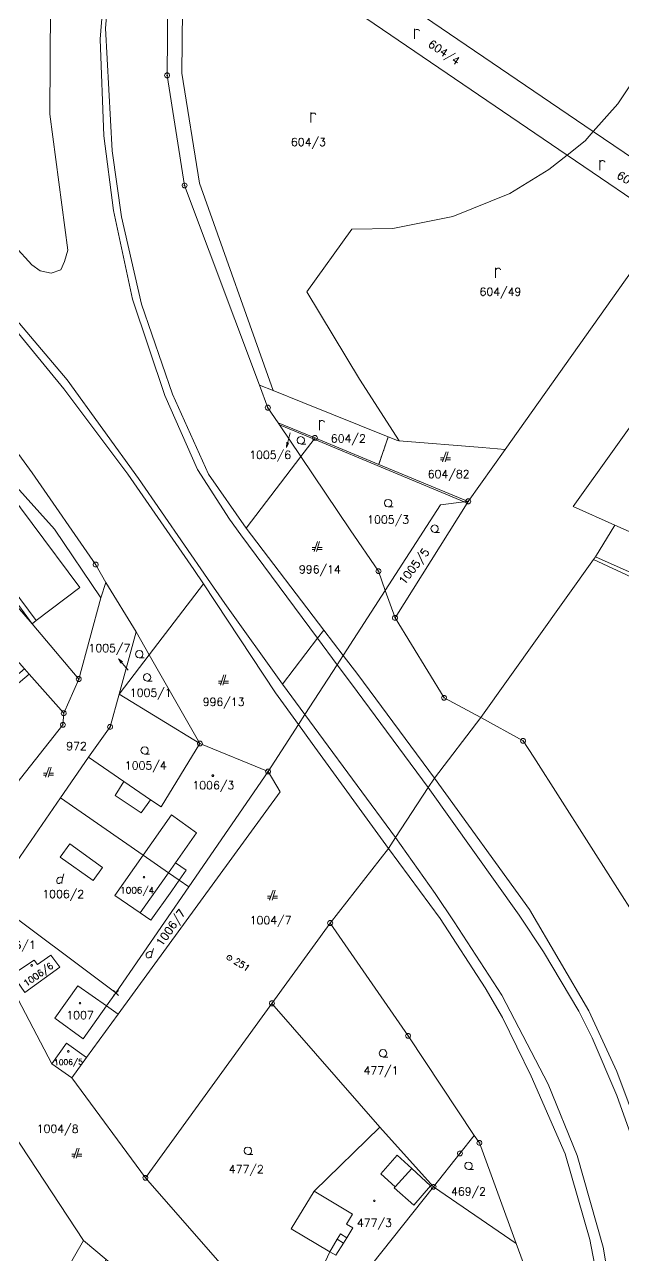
# Model space of a CAD drawing. Extents: x -443817 to 3, y -1171930 to -442383.
# Drawn here: x -443379.6 to -443259.9, y -1170588.4 to -1170342.5 of the extents above; entities that cross this region are included whole.
import ezdxf
from ezdxf.enums import TextEntityAlignment as Align

# ---------------------------------------------------------------- set-up
doc = ezdxf.new("R2010")
doc.units = 0
doc.header["$LTSCALE"] = 0.5
doc.header["$PDMODE"] = 3
doc.header["$PDSIZE"] = 0.5
doc.linetypes.add('DASHDOT', pattern=[25.4, 12.7, -6.35, 0, -6.35])
doc.linetypes.add('DOT', pattern=[0.25, 0, -0.25])
for name, color, linetype, lineweight in [('KLADPAR', 7, 'Continuous', 0), ('ZAPPAR', 7, 'Continuous', 0), ('ZNACKY', 7, 'Continuous', 0), ('ZUOB', 7, 'Continuous', 0)]:
    doc.layers.add(name, color=color, linetype=linetype, lineweight=lineweight)
doc.styles.add('ROMANS', font='romans.shx', dxfattribs={"height": 0.2})

# ---------------------------------------------------------------- blocks, each defined once
blk = doc.blocks.new('$5')
at = {"color": 0}
blk.add_line((-0.12, 0), (0.12, 0), dxfattribs=at)
at = {"color": 0, "flags": 128}
blk.add_lwpolyline([(0.15, 0.48), (0.4, 0.3), (0.5, 0.01), (0.4, -0.28), (0.15, -0.46), (-0.16, -0.46), (-0.41, -0.28), (-0.51, 0.01), (-0.41, 0.3), (-0.16, 0.48), (0.15, 0.48)], dxfattribs=at)
blk = doc.blocks.new('$30')
at = {"color": 0, "flags": 128}
blk.add_lwpolyline([(0, 0), (-0.38, 0.1), (-0.65, 0.37), (-0.75, 0.74), (-0.65, 1.11), (-0.38, 1.38), (-0.01, 1.48), (0.36, 1.38), (0.63, 1.11), (0.73, 0.73), (0.63, 0.35), (0.36, 0.08), (-0.02, -0.02), (0.98, -0.02)], dxfattribs=at)
blk = doc.blocks.new('$45')
at = {"color": 0, "flags": 128}
blk.add_lwpolyline([(0.09, 0.15), (0.18, 0), (0.09, -0.15), (-0.09, -0.15), (-0.18, 0), (-0.09, 0.15), (0.09, 0.15)], dxfattribs=at)
blk = doc.blocks.new('$432')
at = {"color": 0}
for p, q in [((-0.32, 0.8), (-1, 0.8)), ((-1, 0.4), (-0.46, 0.4)), ((0.1, 2), (-0.6, 0)), ((-0.1, 0), (0.5, 2)), ((0.02, 0.4), (1, 0.4)), ((1, 0.8), (0.14, 0.8))]:
    blk.add_line(p, q, dxfattribs=at)
blk = doc.blocks.new('$431')
at = {"color": 0}
blk.add_line((0.63, 0.99), (0.9, 1.89), dxfattribs=at)
at = {"color": 0, "flags": 128}
blk.add_lwpolyline([(0.45, 0), (0.45, 0.27), (0.63, 0.99), (0.54, 1.17), (0.36, 1.26), (0.09, 1.26), (-0.18, 1.17), (-0.36, 0.99), (-0.54, 0.72), (-0.54, 0.36), (-0.45, 0.09), (-0.27, 0), (0, 0), (0.18, 0.09), (0.45, 0.27)], dxfattribs=at)
blk = doc.blocks.new('$489')
at = {"color": 0}
blk.add_line((-0.2, 2), (0, 3), dxfattribs=at)
at = {"color": 0, "flags": 128}
blk.add_lwpolyline([(0, 0), (0, 3), (0.2, 2)], dxfattribs=at)
blk = doc.blocks.new('$93')
at = {"color": 0}
blk.add_line((-0.05, 0), (0.05, 0), dxfattribs=at)
at = {"color": 0, "flags": 128}
blk.add_lwpolyline([(0.15, 0.48), (0.4, 0.3), (0.5, 0.01), (0.4, -0.28), (0.15, -0.46), (-0.16, -0.46), (-0.41, -0.28), (-0.51, 0.01), (-0.41, 0.3), (-0.16, 0.48), (0.15, 0.48)], dxfattribs=at)
blk = doc.blocks.new('$479')
at = {"color": 0, "flags": 128}
for points in [[(0, 0), (0, 1.27), (0, 2)], [(0, 1.6), (0.1, 1.73), (0.23, 1.84), (0.37, 1.89), (0.6, 1.9), (0.77, 1.87), (0.87, 1.8), (0.96, 1.7), (1, 1.6)]]:
    blk.add_lwpolyline(points, dxfattribs=at)

msp = doc.modelspace()

# ---------------------------------------------------------------- linework, layer by layer
at = {"layer": 'KLADPAR', "color": 7, "linetype": 'DASHDOT'}
msp.add_line((-443306.92, -1170424.87), (-443308.81, -1170430.35), dxfattribs=at)
at = {"layer": 'KLADPAR', "color": 7, "linetype": 'DOT'}
msp.add_line((-443308.81, -1170430.35), (-443306.92, -1170424.87), dxfattribs=at)
at = {"layer": 'KLADPAR', "color": 7, "linetype": 'Continuous', "flags": 128}
for points in [[(-443102.21, -1170204.18), (-443269.95, -1170438.75), (-443261.6, -1170442.48), (-443265.46, -1170448.83), (-443265.88, -1170449.38), (-443288.41, -1170480.93), (-443295.74, -1170477.02), (-443305.56, -1170461.05), (-443291.13, -1170438.1), (-443290.92, -1170437.75), (-443283.54, -1170427.35), (-443251.35, -1170382.02)], [(-443241.52, -1170451.39), (-443261.6, -1170442.48), (-443269.95, -1170438.75), (-443102.21, -1170204.18)], [(-443348, -1170333.13), (-443348.15, -1170352.15), (-443344.67, -1170374.13), (-443329.89, -1170415.62), (-443332.68, -1170414.5), (-443347.63, -1170374.6), (-443351.11, -1170352.61), (-443350.98, -1170336.92)], [(-443350.98, -1170336.92), (-443351.11, -1170352.61), (-443347.63, -1170374.6), (-443332.68, -1170414.5), (-443330.98, -1170419.03), (-443328.91, -1170422.04), (-443328.65, -1170422.43), (-443324.37, -1170428.75), (-443335.32, -1170443.07), (-443319.82, -1170463.46), (-443315.93, -1170468.55), (-443317.11, -1170470.39), (-443323.57, -1170480.37), (-443324.85, -1170482.35), (-443329.45, -1170476.01), (-443343.87, -1170454.25), (-443354.7, -1170468.41), (-443357.33, -1170463.8), (-443363.34, -1170453.95), (-443365.4, -1170450.4), (-443378.13, -1170432.06), (-443385.1, -1170422.5)], [(-443308.81, -1170430.35), (-443321.56, -1170425.08), (-443328.91, -1170422.04), (-443330.98, -1170419.03), (-443332.68, -1170414.5), (-443329.89, -1170415.62), (-443323.96, -1170418.01), (-443306.92, -1170424.87)], [(-443306.92, -1170424.87), (-443305.08, -1170425.61), (-443304.72, -1170425.64), (-443288.12, -1170426.98), (-443283.54, -1170427.35), (-443290.92, -1170437.75), (-443308.81, -1170430.35)], [(-443272.55, -1170610.01), (-443281.33, -1170586.07), (-443288.67, -1170565.98), (-443289.74, -1170564.5), (-443302.95, -1170544.58), (-443318.52, -1170522.03), (-443306.88, -1170507.13), (-443305.45, -1170504.94), (-443298.93, -1170494.92), (-443297.64, -1170493.1), (-443288.41, -1170480.93), (-443279.95, -1170485.63), (-443277.79, -1170488.86), (-443256.77, -1170521.95)], [(-443404.28, -1170601.75), (-443381.88, -1170564.06), (-443367.82, -1170585.48), (-443399.56, -1170640.54)]]:
    msp.add_lwpolyline(points, dxfattribs=at)
for points in [[(-443330.51, -1170280.94), (-443250.77, -1170336.64), (-443251.94, -1170341.35), (-443256.33, -1170351.31), (-443261.02, -1170358.28), (-443265.91, -1170363.82), (-443343.56, -1170311.01), (-443341.99, -1170303.17), (-443339.23, -1170295.45), (-443330.51, -1170280.94)], [(-443343.56, -1170311.01), (-443265.91, -1170363.82), (-443267.57, -1170365.69), (-443271.15, -1170368.54), (-443345.01, -1170318.23), (-443343.56, -1170311.01)], [(-443153.63, -1170317.08), (-443125.74, -1170336.16), (-443090.4, -1170360.4), (-443075.33, -1170370.73), (-443088.27, -1170389.61), (-443128.87, -1170449.61), (-443158.37, -1170498.64), (-443173.21, -1170491.67), (-443216.73, -1170471.5), (-443245.55, -1170457.7), (-443265.46, -1170448.83), (-443261.6, -1170442.48), (-443241.52, -1170451.39), (-443219.68, -1170417.19), (-443197.83, -1170382.98), (-443182.93, -1170360.84), (-443168.01, -1170338.67), (-443153.63, -1170317.08)], [(-443345.01, -1170318.23), (-443271.15, -1170368.54), (-443274.79, -1170371.43), (-443282.57, -1170376.22), (-443294, -1170380.79), (-443305.99, -1170383.19), (-443314.17, -1170383.36), (-443323.21, -1170395.86), (-443312.63, -1170413.32), (-443304.72, -1170425.64), (-443305.08, -1170425.61), (-443306.92, -1170424.87), (-443323.96, -1170418.01), (-443329.89, -1170415.62), (-443344.67, -1170374.13), (-443348.15, -1170352.15), (-443348, -1170333.13), (-443345.01, -1170318.23)], [(-443229.63, -1170351.41), (-443232.8, -1170355.88), (-443247.38, -1170376.42), (-443265.91, -1170363.82), (-443261.02, -1170358.28), (-443256.33, -1170351.31), (-443251.94, -1170341.35), (-443250.77, -1170336.64), (-443229.63, -1170351.41)], [(-443247.38, -1170376.42), (-443251.35, -1170382.02), (-443271.15, -1170368.54), (-443267.57, -1170365.69), (-443265.91, -1170363.82), (-443247.38, -1170376.42)], [(-443251.35, -1170382.02), (-443283.54, -1170427.35), (-443288.12, -1170426.98), (-443304.72, -1170425.64), (-443312.63, -1170413.32), (-443323.21, -1170395.86), (-443314.17, -1170383.36), (-443305.99, -1170383.19), (-443294, -1170380.79), (-443282.57, -1170376.22), (-443274.79, -1170371.43), (-443271.15, -1170368.54), (-443251.35, -1170382.02)], [(-443403.66, -1170432.63), (-443395.7, -1170425.88), (-443392.81, -1170423.51), (-443387.38, -1170419.11), (-443386.56, -1170420.24), (-443385.94, -1170421.38), (-443388.08, -1170422.85), (-443387.78, -1170427.64), (-443373.62, -1170443.27), (-443364.34, -1170457.01), (-443368.78, -1170473.26), (-443378.12, -1170462.2), (-443403.66, -1170432.63)], [(-443364.34, -1170457.01), (-443373.62, -1170443.27), (-443387.78, -1170427.64), (-443388.08, -1170422.85), (-443385.94, -1170421.38), (-443385.1, -1170422.5), (-443378.13, -1170432.06), (-443365.4, -1170450.4), (-443363.34, -1170453.95), (-443364.34, -1170457.01)], [(-443321.56, -1170425.08), (-443321.75, -1170425.33), (-443324.37, -1170428.75), (-443328.65, -1170422.43), (-443328.91, -1170422.04), (-443321.56, -1170425.08)], [(-443307.5, -1170455.53), (-443308.85, -1170451.7), (-443314.53, -1170443.41), (-443324.37, -1170428.75), (-443321.75, -1170425.33), (-443321.56, -1170425.08), (-443308.81, -1170430.35), (-443290.92, -1170437.75), (-443291.73, -1170437.85), (-443296.44, -1170438.43), (-443307.5, -1170455.53)], [(-443315.93, -1170468.55), (-443319.82, -1170463.46), (-443335.32, -1170443.07), (-443324.37, -1170428.75), (-443314.53, -1170443.41), (-443308.85, -1170451.7), (-443307.5, -1170455.53), (-443315.93, -1170468.55)], [(-443378.12, -1170462.2), (-443368.78, -1170473.26), (-443371.79, -1170480.11), (-443378.69, -1170472.3), (-443379.62, -1170471.25), (-443383.52, -1170466.83), (-443397.33, -1170450.78), (-443409.17, -1170436.92), (-443403.66, -1170432.63), (-443378.12, -1170462.2)], [(-443296.44, -1170438.43), (-443291.73, -1170437.85), (-443290.92, -1170437.75), (-443291.13, -1170438.1), (-443305.56, -1170461.05), (-443307.5, -1170455.53), (-443296.44, -1170438.43)], [(-443216.73, -1170471.5), (-443217.14, -1170472.02), (-443228.76, -1170486.66), (-443240.15, -1170501.01), (-443250.13, -1170513.58), (-443256.77, -1170521.95), (-443277.79, -1170488.86), (-443279.95, -1170485.63), (-443288.41, -1170480.93), (-443265.88, -1170449.38), (-443265.46, -1170448.83), (-443245.55, -1170457.7), (-443216.73, -1170471.5)], [(-443368.78, -1170473.26), (-443364.34, -1170457.01), (-443363.34, -1170453.95), (-443357.33, -1170463.8), (-443360.7, -1170476.25), (-443362.52, -1170482.83), (-443366.84, -1170488.9), (-443372.45, -1170497.02), (-443386.42, -1170517.26), (-443389.27, -1170521.39), (-443395.16, -1170508.07), (-443391.46, -1170506.98), (-443371.95, -1170482.43), (-443371.79, -1170480.11), (-443368.78, -1170473.26)], [(-443329.45, -1170476.01), (-443324.85, -1170482.35), (-443330.94, -1170491.76), (-443344.56, -1170486.17), (-443354.7, -1170468.41), (-443343.87, -1170454.25), (-443329.45, -1170476.01)], [(-443328.5, -1170495.8), (-443330.94, -1170491.76), (-443324.85, -1170482.35), (-443323.57, -1170480.37), (-443317.11, -1170470.39), (-443315.93, -1170468.55), (-443307.5, -1170455.53), (-443305.56, -1170461.05), (-443295.74, -1170477.02), (-443288.41, -1170480.93), (-443297.64, -1170493.1), (-443298.93, -1170494.92), (-443305.45, -1170504.94), (-443306.88, -1170507.13), (-443318.52, -1170522.03), (-443330.16, -1170538.08), (-443355.46, -1170572.95), (-443370.2, -1170552.98), (-443367.23, -1170548.9), (-443360.89, -1170540.21), (-443328.5, -1170495.8)], [(-443410.62, -1170486.43), (-443410.1, -1170486.05), (-443407.32, -1170484.04), (-443398.37, -1170477.57), (-443391.7, -1170472.75), (-443387.83, -1170478.09), (-443379.62, -1170471.25), (-443378.69, -1170472.3), (-443387.01, -1170479.28), (-443383.57, -1170484.15), (-443402.7, -1170497.51), (-443403.72, -1170496.08), (-443410.62, -1170486.43)], [(-443387.01, -1170479.28), (-443378.69, -1170472.3), (-443371.79, -1170480.11), (-443371.95, -1170482.43), (-443391.46, -1170506.98), (-443395.16, -1170508.07), (-443402.7, -1170497.51), (-443383.57, -1170484.15), (-443387.01, -1170479.28)], [(-443366.84, -1170488.9), (-443362.52, -1170482.83), (-443360.7, -1170476.25), (-443344.56, -1170486.17), (-443352.31, -1170498.82), (-443354.42, -1170497.38), (-443359.76, -1170493.73), (-443366.84, -1170488.9)], [(-443346.81, -1170514.78), (-443348.71, -1170513.46), (-443350.87, -1170511.97), (-443355.92, -1170508.47), (-443372.45, -1170497.02), (-443366.84, -1170488.9), (-443359.76, -1170493.73), (-443354.42, -1170497.38), (-443352.31, -1170498.82), (-443344.56, -1170486.17), (-443330.94, -1170491.76), (-443346.81, -1170514.78)], [(-443330.94, -1170491.76), (-443328.5, -1170495.8), (-443360.89, -1170540.21), (-443363.25, -1170538.56), (-443361.37, -1170535.99), (-443346.81, -1170514.78), (-443330.94, -1170491.76)], [(-443346.81, -1170514.78), (-443361.37, -1170535.99), (-443386.42, -1170517.26), (-443372.45, -1170497.02), (-443355.92, -1170508.47), (-443361.59, -1170516.53), (-443356.51, -1170520.01), (-443354.37, -1170521.47), (-443350.2, -1170515.57), (-443348.71, -1170513.46), (-443346.81, -1170514.78)], [(-443350.87, -1170511.97), (-443348.71, -1170513.46), (-443350.2, -1170515.57), (-443354.37, -1170521.47), (-443356.51, -1170520.01), (-443361.59, -1170516.53), (-443355.92, -1170508.47), (-443350.87, -1170511.97)], [(-443361.37, -1170535.99), (-443363.25, -1170538.56), (-443368.96, -1170534.56), (-443373.6, -1170541.06), (-443367.88, -1170545.16), (-443363.25, -1170538.56), (-443360.89, -1170540.21), (-443367.23, -1170548.9), (-443371.22, -1170546.05), (-443374.16, -1170550.17), (-443389.27, -1170521.39), (-443386.42, -1170517.26), (-443361.37, -1170535.99)], [(-443355.46, -1170572.95), (-443338.26, -1170592.58), (-443340.54, -1170595.06), (-443344.83, -1170599.74), (-443347.31, -1170602.57), (-443353.42, -1170597.5), (-443357.78, -1170593.9), (-443363.28, -1170589.29), (-443367.82, -1170585.48), (-443381.88, -1170564.06), (-443385.27, -1170557.49), (-443388.34, -1170551.86), (-443389.85, -1170549.09), (-443399.88, -1170530.7), (-443397.33, -1170528.47), (-443390.82, -1170522.76), (-443389.27, -1170521.39), (-443374.16, -1170550.17), (-443370.2, -1170552.98), (-443355.46, -1170572.95)], [(-443289.74, -1170564.5), (-443292.58, -1170568.08), (-443297.86, -1170574.73), (-443308.58, -1170562.8), (-443330.16, -1170538.08), (-443318.52, -1170522.03), (-443302.95, -1170544.58), (-443289.74, -1170564.5)], [(-443374.36, -1170528.42), (-443377.04, -1170530.3), (-443377.72, -1170529.44), (-443382, -1170532.32), (-443379.57, -1170535.88), (-443372.58, -1170530.86), (-443374.36, -1170528.42)], [(-443377.04, -1170530.3), (-443374.36, -1170528.42), (-443372.58, -1170530.86), (-443379.57, -1170535.88), (-443382, -1170532.32), (-443377.72, -1170529.44), (-443377.04, -1170530.3)], [(-443330.16, -1170538.08), (-443308.58, -1170562.8), (-443321.75, -1170575.62), (-443326.34, -1170583.14), (-443318.61, -1170587.77), (-443326.91, -1170605.59), (-443338.26, -1170592.58), (-443355.46, -1170572.95), (-443330.16, -1170538.08)], [(-443297.86, -1170574.73), (-443314.36, -1170595.51), (-443323.86, -1170609.07), (-443326.91, -1170605.59), (-443318.61, -1170587.77), (-443326.34, -1170583.14), (-443321.75, -1170575.62), (-443308.58, -1170562.8), (-443297.86, -1170574.73)], [(-443281.33, -1170586.07), (-443297.86, -1170574.73), (-443292.58, -1170568.08), (-443289.74, -1170564.5), (-443288.67, -1170565.98), (-443281.33, -1170586.07)], [(-443282.89, -1170622.3), (-443286.79, -1170619.08), (-443294.44, -1170612.76), (-443305.66, -1170603.04), (-443307.11, -1170601.79), (-443314.36, -1170595.51), (-443297.86, -1170574.73), (-443281.33, -1170586.07), (-443272.55, -1170610.01), (-443282.89, -1170622.3)]]:
    msp.add_lwpolyline(points, close=True, dxfattribs=at)
at = {"layer": 'KLADPAR', "color": 7, "linetype": 'Continuous'}
msp.add_point((-443361.37, -1170535.99), dxfattribs=at)
for points in [[(-443354.7, -1170468.41), (-443360.7, -1170476.25), (-443357.33, -1170463.8)], [(-443354.7, -1170468.41), (-443344.56, -1170486.17), (-443360.7, -1170476.25)], [(-443367.88, -1170545.16), (-443373.6, -1170541.06), (-443368.96, -1170534.56), (-443363.25, -1170538.56)], [(-443367.23, -1170548.9), (-443370.2, -1170552.98), (-443374.16, -1170550.17), (-443371.22, -1170546.05)], [(-443399.56, -1170640.54), (-443367.82, -1170585.48), (-443363.28, -1170589.29), (-443394.83, -1170644.06)]]:
    msp.add_3dface(points, dxfattribs=at)
at = {"layer": 'ZAPPAR', "color": 7, "linetype": 'Continuous'}
for p, q in [((-443328.65, -1170422.43), (-443321.75, -1170425.33)), ((-443321.75, -1170425.33), (-443291.73, -1170437.85)), ((-443291.73, -1170437.85), (-443291.13, -1170438.1)), ((-443265.88, -1170449.38), (-443217.14, -1170472.02)), ((-443377.27, -1170461.58), (-443368.54, -1170454.99)), ((-443319.82, -1170463.46), (-443321.05, -1170465.08)), ((-443317.11, -1170470.39), (-443321.05, -1170465.08)), ((-443323.57, -1170480.37), (-443328.04, -1170474.31)), ((-443350.87, -1170511.97), (-443349.47, -1170509.98)), ((-443305.54, -1170574.72), (-443302.22, -1170571.06)), ((-443317.1, -1170585.23), (-443315.87, -1170586.01))]:
    msp.add_line(p, q, dxfattribs=at)
at = {"layer": 'ZAPPAR', "color": 7, "linetype": 'Continuous', "flags": 128}
for points in [[(-443335.32, -1170443.07), (-443342.85, -1170432.32), (-443350.05, -1170416.32), (-443356.27, -1170398.35), (-443360.24, -1170380.86), (-443362.09, -1170367.71), (-443363.47, -1170343.2), (-443361.83, -1170324.65), (-443358.87, -1170313.02), (-443355.79, -1170303.18), (-443357.08, -1170302.42)], [(-443362.87, -1170324.56), (-443364.49, -1170345.39), (-443363.78, -1170364.68), (-443361.84, -1170379.61), (-443358.02, -1170397.35), (-443351.55, -1170416.61), (-443345.04, -1170431.35), (-443338.65, -1170441.33), (-443336.36, -1170444.42), (-443321.05, -1170465.08), (-443328.04, -1170474.31), (-443339.58, -1170458.13), (-443343.03, -1170453.15), (-443356.85, -1170433.18), (-443371.09, -1170413.44), (-443383.57, -1170398.75), (-443398.86, -1170381.86), (-443406, -1170374.62), (-443413.81, -1170367.51), (-443430.22, -1170354.63), (-443443.09, -1170346.25), (-443445.17, -1170346.58), (-443448.62, -1170349.68)], [(-443423.06, -1170341.28), (-443423.95, -1170342.52), (-443424.08, -1170345.97), (-443423, -1170347.62), (-443403.44, -1170363.94), (-443391.81, -1170375.54), (-443378.18, -1170390.47), (-443376.52, -1170391.64), (-443374.3, -1170392.15), (-443372.4, -1170391.5), (-443371.61, -1170389.78), (-443370.98, -1170387.54), (-443374.55, -1170360.35), (-443374.45, -1170338.82)], [(-443343.87, -1170454.25), (-443345.78, -1170451.37), (-443358.98, -1170432.31), (-443371.78, -1170415.27), (-443385.74, -1170398.28), (-443403.31, -1170379.2), (-443406.75, -1170375.83), (-443420.2, -1170364.24), (-443430, -1170356.26), (-443445.17, -1170346.58)], [(-443368.54, -1170454.99), (-443387.67, -1170429.38), (-443389.1, -1170430.47)], [(-443377.27, -1170461.58), (-443396.36, -1170435.99), (-443400.44, -1170430.52)], [(-443396.36, -1170435.99), (-443397.27, -1170436.68), (-443383.08, -1170455.39), (-443378.12, -1170462.2), (-443377.27, -1170461.58)], [(-443315.93, -1170468.55), (-443313.02, -1170472.36), (-443297.64, -1170493.1)], [(-443317.11, -1170470.39), (-443314.26, -1170474.24), (-443298.93, -1170494.92)], [(-443305.45, -1170504.94), (-443320.8, -1170484.13), (-443323.57, -1170480.37)], [(-443324.85, -1170482.35), (-443322.11, -1170486.13), (-443306.88, -1170507.13)], [(-443359.76, -1170493.73), (-443361.53, -1170496.52), (-443356.29, -1170499.97), (-443354.42, -1170497.38)], [(-443297.64, -1170493.1), (-443278.66, -1170519.29), (-443266.8, -1170539.59), (-443261.22, -1170551.71), (-443254.43, -1170569.89), (-443250.22, -1170585.81), (-443247.61, -1170601.68), (-443246.65, -1170618.68), (-443246.67, -1170632.57), (-443237.14, -1170620.76)], [(-443298.93, -1170494.92), (-443280.73, -1170520.42), (-443275.84, -1170527.78), (-443268.8, -1170539.63), (-443266.17, -1170545), (-443261.18, -1170556.49), (-443257.46, -1170566.95), (-443255.67, -1170572.8), (-443251.89, -1170586.81), (-443249.12, -1170603.88), (-443248.56, -1170618.53), (-443249.15, -1170631.84), (-443248.49, -1170633.16), (-443246.67, -1170632.57)], [(-443348.71, -1170513.46), (-443347.29, -1170511.45), (-443349.47, -1170509.98), (-443345.27, -1170503.98), (-443350.26, -1170500.42), (-443355.92, -1170508.47)], [(-443305.45, -1170504.94), (-443297.55, -1170516.12), (-443293.75, -1170521.76), (-443284.2, -1170536.42), (-443274.94, -1170554.2), (-443269.13, -1170568.5), (-443263.95, -1170586.83), (-443261.05, -1170603.85), (-443260.81, -1170607.03), (-443260.42, -1170621.34), (-443261.35, -1170637.84), (-443262.46, -1170649.18), (-443264.07, -1170653.2), (-443265.58, -1170655.93), (-443268.43, -1170658.38), (-443271.73, -1170659.49), (-443274.87, -1170660.24), (-443278.76, -1170659.9), (-443280.92, -1170659.31), (-443284.86, -1170657.51)], [(-443306.88, -1170507.13), (-443296.52, -1170521.09), (-443287.53, -1170534.97), (-443284.08, -1170540.9), (-443278.35, -1170552.62), (-443271.57, -1170568.14), (-443266.58, -1170585.27), (-443263.31, -1170602.25), (-443262.36, -1170620.36), (-443262.93, -1170632.75), (-443264.12, -1170647.4), (-443265.22, -1170650.42), (-443267.17, -1170653.93), (-443268.71, -1170656.19), (-443271.93, -1170657.88), (-443274.88, -1170658.4), (-443279.44, -1170658.06), (-443281.62, -1170657.67), (-443284.11, -1170656.71)], [(-443356.51, -1170520.01), (-443352.34, -1170514.07), (-443350.87, -1170511.97)], [(-443321.75, -1170575.62), (-443314.07, -1170580.21), (-443315.26, -1170582.23), (-443313.98, -1170582.95), (-443315.21, -1170584.94)]]:
    msp.add_lwpolyline(points, dxfattribs=at)
for points in [[(-443298.43, -1170574.52), (-443302.22, -1170571.06), (-443305.11, -1170568.43), (-443308.37, -1170572.14), (-443305.54, -1170574.72), (-443305.76, -1170574.97), (-443301.79, -1170578.4), (-443298.43, -1170574.52)], [(-443315.21, -1170584.94), (-443315.87, -1170586.01), (-443317.36, -1170588.4), (-443318.61, -1170587.77), (-443317.1, -1170585.23), (-443316.44, -1170584.11), (-443315.21, -1170584.94)]]:
    msp.add_lwpolyline(points, close=True, dxfattribs=at)
at = {"layer": 'ZAPPAR', "color": 7, "linetype": 'Continuous'}
msp.add_3dface([(-443370.55, -1170506.18), (-443372.48, -1170508.89), (-443365.89, -1170513.55), (-443364.02, -1170510.92)], dxfattribs=at)
at = {"layer": 'ZUOB', "color": 7, "linetype": 'Continuous', "flags": 128}
for points in [[(-443241.52, -1170451.39), (-443261.6, -1170442.48), (-443265.46, -1170448.83), (-443265.88, -1170449.38), (-443288.41, -1170480.93), (-443295.74, -1170477.02), (-443305.56, -1170461.05), (-443307.5, -1170455.53), (-443308.85, -1170451.7), (-443314.53, -1170443.41), (-443324.37, -1170428.75), (-443328.65, -1170422.43), (-443328.91, -1170422.04), (-443330.98, -1170419.03), (-443332.68, -1170414.5), (-443347.63, -1170374.6), (-443351.11, -1170352.61), (-443350.98, -1170336.92)], [(-443350.98, -1170336.92), (-443351.11, -1170352.61), (-443347.63, -1170374.6), (-443332.68, -1170414.5), (-443330.98, -1170419.03), (-443328.91, -1170422.04), (-443328.65, -1170422.43), (-443324.37, -1170428.75), (-443314.53, -1170443.41), (-443308.85, -1170451.7), (-443307.5, -1170455.53), (-443305.56, -1170461.05), (-443295.74, -1170477.02), (-443288.41, -1170480.93), (-443265.88, -1170449.38), (-443265.46, -1170448.83), (-443261.6, -1170442.48), (-443241.52, -1170451.39)]]:
    msp.add_lwpolyline(points, dxfattribs=at)

# ---------------------------------------------------------------- block references
at = {"layer": 'KLADPAR', "color": 7, "linetype": 'Continuous'}
for name, p in [('$479', (-443301.68, -1170345.33)), ('$479', (-443322.39, -1170362.03)), ('$479', (-443264.59, -1170371.53)), ('$479', (-443285.44, -1170393.04)), ('$479', (-443320.66, -1170423.49)), ('$30', (-443324.38, -1170426.28)), ('$432', (-443295.44, -1170429.82)), ('$30', (-443306.92, -1170438.84)), ('$30', (-443297.64, -1170443.94)), ('$432', (-443321.13, -1170447.77)), ('$30', (-443356.69, -1170469.03)), ('$30', (-443355.12, -1170473.65)), ('$432', (-443339.87, -1170474.45)), ('$30', (-443355.62, -1170488.26)), ('$432', (-443374.83, -1170492.88)), ('$45', (-443341.97, -1170492.57)), ('$431', (-443372.65, -1170514.11)), ('$45', (-443355.76, -1170512.86)), ('$432', (-443330.05, -1170517.46)), ('$431', (-443354.74, -1170528.99)), ('$45', (-443378.18, -1170530.48)), ('$45', (-443368.53, -1170538.03)), ('$45', (-443370.88, -1170547.67)), ('$30', (-443307.95, -1170548.78)), ('$432', (-443369.18, -1170569)), ('$30', (-443334.97, -1170568.28)), ('$30', (-443290.86, -1170571.27)), ('$45', (-443309.68, -1170577.56))]:
    msp.add_blockref(name, p, dxfattribs=at)
for p, rotation in [((-443326.49, -1170424.06), 165.069143), ((-443358.92, -1170471.47), 40.565412)]:
    msp.add_blockref('$489', p, dxfattribs=dict(at, rotation=rotation))
at = {"layer": 'ZNACKY', "color": 7, "linetype": 'Continuous'}
for name, p in [('$5', (-443351.11, -1170352.61)), ('$5', (-443347.63, -1170374.6)), ('$5', (-443330.98, -1170419.03)), ('$5', (-443321.56, -1170425.08)), ('$5', (-443290.92, -1170437.75)), ('$5', (-443365.4, -1170450.4)), ('$5', (-443308.85, -1170451.7)), ('$5', (-443305.56, -1170461.05)), ('$5', (-443368.78, -1170473.26)), ('$5', (-443295.74, -1170477.02)), ('$5', (-443371.79, -1170480.11)), ('$5', (-443371.95, -1170482.43)), ('$5', (-443362.52, -1170482.83)), ('$5', (-443344.56, -1170486.17)), ('$5', (-443279.95, -1170485.63)), ('$5', (-443330.94, -1170491.76)), ('$5', (-443318.52, -1170522.03)), ('$93', (-443338.65, -1170529.01)), ('$5', (-443330.16, -1170538.08)), ('$5', (-443302.95, -1170544.58)), ('$5', (-443288.67, -1170565.98)), ('$5', (-443292.58, -1170568.08)), ('$5', (-443355.46, -1170572.95)), ('$5', (-443297.86, -1170574.73))]:
    msp.add_blockref(name, p, dxfattribs=at)

# ---------------------------------------------------------------- texts
at = {"layer": 'KLADPAR', "color": 7, "linetype": 'Continuous', "style": 'ROMANS'}
for s, height, rotation, p in [('604/4', 1.6, 326.299, (-443295.29, -1170347.33)), ('604/50', 1.6, 328.591, (-443256.97, -1170373.82)), ('1005/5', 1.6, 52.483, (-443302.4, -1170450.24)), ('1006/7', 1.6, 55.061, (-443351.05, -1170522.48)), ('1006/6', 1.3, 35.523, (-443377.25, -1170531.78)), ('1006/5', 1.1, 1.547, (-443370.86, -1170549.26))]:
    msp.add_text(s, height=height, rotation=rotation, dxfattribs=at).set_placement(p, align=Align.TOP_CENTER)
for s, height, p in [('604/3', 1.6, (-443322.87, -1170365.13)), ('604/49', 1.6, (-443284.48, -1170395.04)), ('604/2', 1.6, (-443314.89, -1170424.38)), ('1005/6', 1.6, (-443330.52, -1170427.67)), ('604/82', 1.6, (-443294.83, -1170431.49)), ('1005/3', 1.6, (-443306.93, -1170440.59)), ('996/14', 1.6, (-443320.58, -1170450.54)), ('1005/7', 1.6, (-443362.65, -1170466.28)), ('1005/1', 1.6, (-443354.39, -1170475.21)), ('996/13', 1.6, (-443339.82, -1170477.02)), ('972', 1.6, (-443369.23, -1170485.86)), ('1005/4', 1.6, (-443355.38, -1170489.74)), ('1006/3', 1.6, (-443341.88, -1170493.69)), ('1006/2', 1.6, (-443371.89, -1170515.43)), ('1006/4', 1.3, (-443357.11, -1170514.83)), ('1004/7', 1.6, (-443330.43, -1170520.66)), ('1006/1', 1.6, (-443381.56, -1170525.61)), ('1007', 1.6, (-443368.53, -1170539.63)), ('477/1', 1.6, (-443308.35, -1170550.7)), ('1004/8', 1.6, (-443373.01, -1170562.35)), ('477/2', 1.6, (-443335.29, -1170570.44)), ('469/2', 1.6, (-443290.86, -1170574.87)), ('477/3', 1.6, (-443309.68, -1170581.16))]:
    msp.add_text(s, height=height, dxfattribs=at).set_placement(p, align=Align.TOP_CENTER)
at = {"layer": 'ZNACKY', "color": 7, "linetype": 'Continuous', "style": 'ROMANS'}
msp.add_text('251', height=1.3, rotation=327.503, dxfattribs=at).set_placement((-443337.89, -1170530))

doc.saveas('drawing.dxf')
